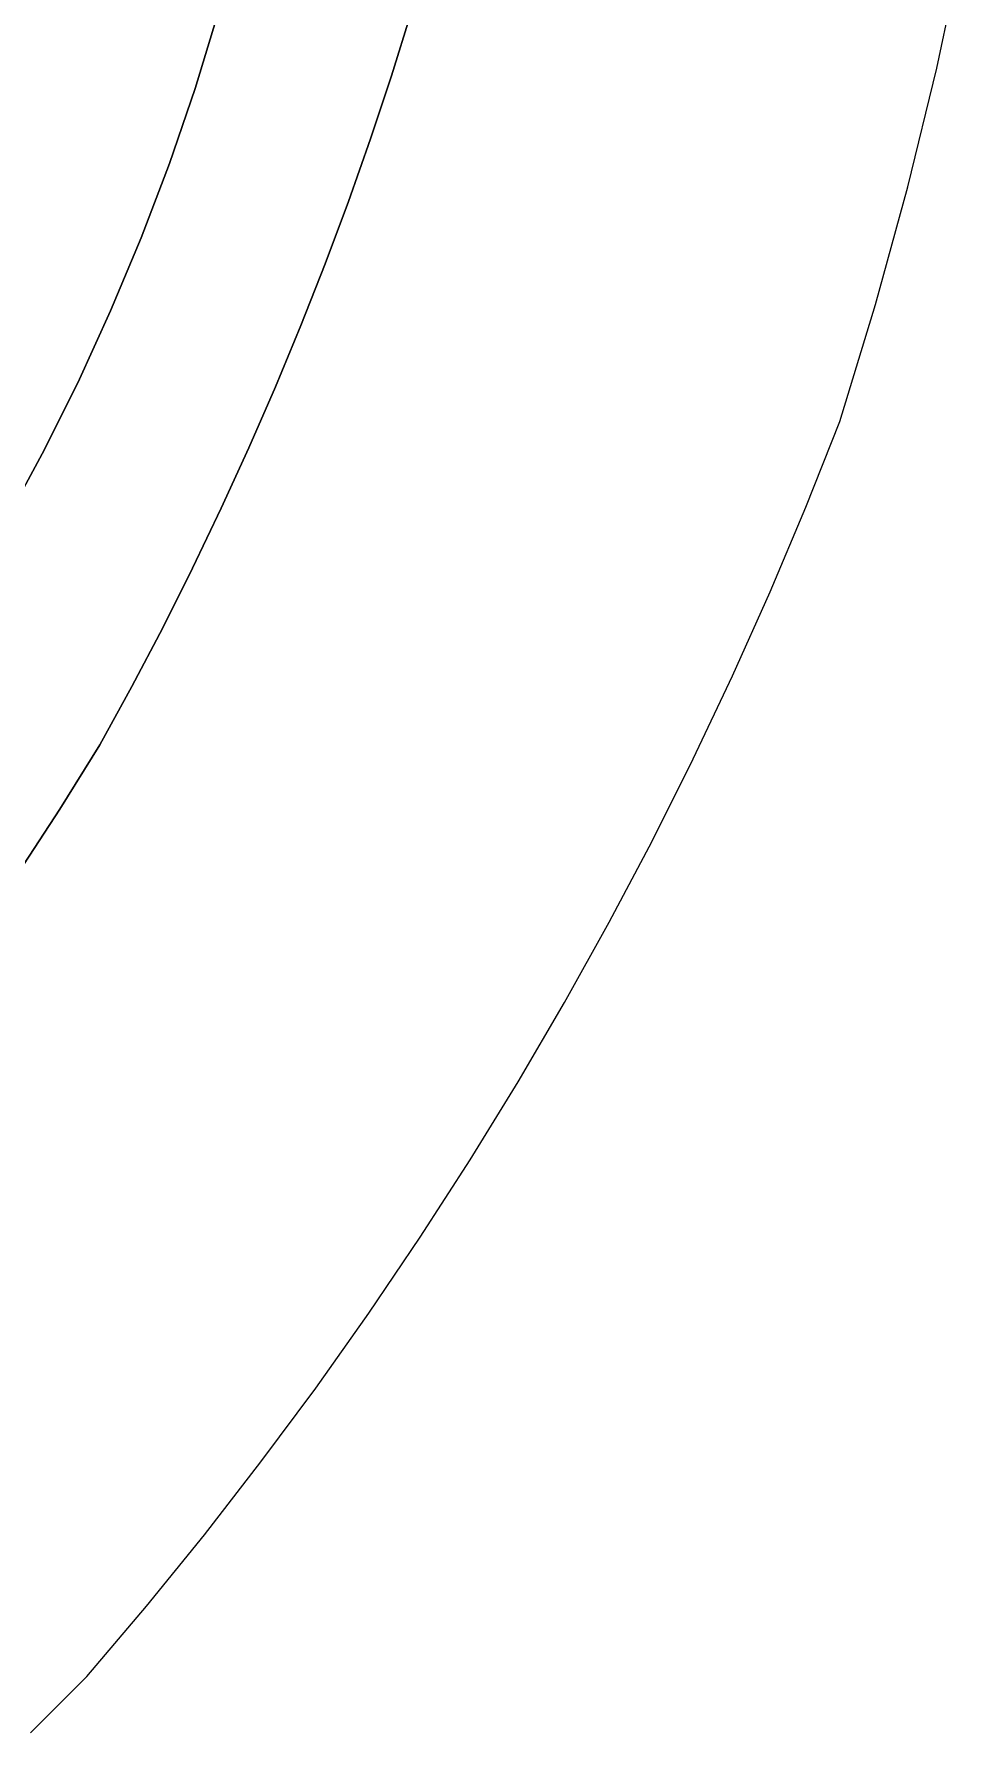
# Model space of a CAD drawing. Header units: inches. Extents: x 37.5 to 70.3, y 17.4 to 61.6.
# Drawn here: x 65.521 to 67.108, y 19.465 to 22.368 of the extents above; entities that cross this region are included whole.
import ezdxf

# ---------------------------------------------------------------- set-up
doc = ezdxf.new("R2010")
doc.units = ezdxf.units.IN
doc.layers.add('SURFACES_FOR_SKETCHUP', color=7, linetype='Continuous')

msp = doc.modelspace()

# ---------------------------------------------------------------- linework, layer by layer
at = {"layer": 'SURFACES_FOR_SKETCHUP'}
for points, invisible_edges in [([(66.1978, 22.5137), (67.0643, 22.3095), (66.2277, 22.6233)], 3), ([(67.1076, 22.5132), (66.2277, 22.6233), (67.0643, 22.3095)], 3), ([(66.1659, 22.4047), (67.0643, 22.3095), (66.1978, 22.5137)], 3), ([(65.3442, 22.3448), (65.8361, 22.4043), (65.3173, 22.4738)], 3), ([(65.8361, 22.4043), (65.3442, 22.3448), (65.7965, 22.2746)], 3), ([(65.8361, 22.4043), (65.7965, 22.2746), (66.1321, 22.2963)], 10), ([(66.1321, 22.2963), (66.1659, 22.4047), (65.8361, 22.4043)], 10), ([(66.1321, 22.2963), (67.0151, 22.107), (66.1659, 22.4047)], 3), ([(67.0643, 22.3095), (66.1659, 22.4047), (67.0151, 22.107)], 3), ([(65.3416, 21.7771), (65.6521, 21.8948), (65.3442, 22.3448)], 3), ([(65.7526, 22.1464), (65.3442, 22.3448), (65.7044, 22.0198)], 3), ([(65.7044, 22.0198), (65.3442, 22.3448), (65.6521, 21.8948)], 3), ([(65.7965, 22.2746), (65.3442, 22.3448), (65.7526, 22.1464)], 3), ([(65.7965, 22.2746), (65.7526, 22.1464), (66.0586, 22.0815)], 10), ([(66.0963, 22.1885), (66.1321, 22.2963), (65.7965, 22.2746)], 10), ([(66.0586, 22.0815), (66.0963, 22.1885), (65.7965, 22.2746)], 10), ([(66.0963, 22.1885), (66.9599, 21.9057), (66.1321, 22.2963)], 3), ([(67.0151, 22.107), (66.1321, 22.2963), (66.9599, 21.9057)], 3), ([(66.0586, 22.0815), (66.9599, 21.9057), (66.0963, 22.1885)], 3), ([(65.7526, 22.1464), (65.7044, 22.0198), (66.0189, 21.9752)], 10), ([(66.0189, 21.9752), (66.0586, 22.0815), (65.7526, 22.1464)], 10), ([(66.0189, 21.9752), (66.8988, 21.7058), (66.0586, 22.0815)], 3), ([(66.9599, 21.9057), (66.0586, 22.0815), (66.8988, 21.7058)], 3), ([(65.7044, 22.0198), (65.6521, 21.8948), (65.9773, 21.8695)], 10), ([(65.9773, 21.8695), (66.0189, 21.9752), (65.7044, 22.0198)], 10), ([(66.0189, 21.9752), (65.9773, 21.8695), (66.8408, 21.5595)], 10), ([(66.8408, 21.5595), (66.8988, 21.7058), (66.0189, 21.9752)], 10), ([(65.6521, 21.8948), (65.3416, 21.7771), (65.5957, 21.7716)], 3), ([(65.5957, 21.7716), (65.8885, 21.6606), (65.6521, 21.8948)], 3), ([(65.9338, 21.7647), (65.6521, 21.8948), (65.8885, 21.6606)], 3), ([(65.9773, 21.8695), (65.6521, 21.8948), (65.9338, 21.7647)], 3), ([(65.9773, 21.8695), (65.9338, 21.7647), (66.7797, 21.4145)], 10), ([(66.7797, 21.4145), (66.8408, 21.5595), (65.9773, 21.8695)], 10), ([(65.3046, 21.6651), (65.5351, 21.6503), (65.3416, 21.7771)], 3), ([(65.5957, 21.7716), (65.3416, 21.7771), (65.5351, 21.6503)], 3), ([(65.5351, 21.6503), (65.8412, 21.5574), (65.5957, 21.7716)], 3), ([(65.8885, 21.6606), (65.5957, 21.7716), (65.8412, 21.5574)], 3), ([(65.9338, 21.7647), (65.8885, 21.6606), (66.7797, 21.4145)], 10), ([(65.5351, 21.6503), (65.3046, 21.6651), (65.4706, 21.5309)], 3), ([(65.8885, 21.6606), (65.8412, 21.5574), (66.7154, 21.2711)], 10), ([(66.7154, 21.2711), (66.7797, 21.4145), (65.8885, 21.6606)], 10), ([(65.4706, 21.5309), (65.7921, 21.455), (65.5351, 21.6503)], 3), ([(65.8412, 21.5574), (65.5351, 21.6503), (65.7921, 21.455)], 3), ([(65.8412, 21.5574), (65.7921, 21.455), (66.6481, 21.1291)], 10), ([(66.6481, 21.1291), (66.7154, 21.2711), (65.8412, 21.5574)], 10), ([(65.461, 21.4929), (65.7411, 21.3534), (65.4706, 21.5309)], 3), ([(65.7921, 21.455), (65.4706, 21.5309), (65.7411, 21.3534)], 3), ([(65.4468, 21.457), (65.7411, 21.3534), (65.461, 21.4929)], 3), ([(65.4282, 21.4234), (65.6882, 21.2528), (65.4468, 21.457)], 3), ([(65.7411, 21.3534), (65.4468, 21.457), (65.6882, 21.2528)], 3), ([(65.7921, 21.455), (65.7411, 21.3534), (66.5778, 20.9887)], 10), ([(66.5778, 20.9887), (66.6481, 21.1291), (65.7921, 21.455)], 10), ([(65.4055, 21.3926), (65.6882, 21.2528), (65.4282, 21.4234)], 3), ([(65.4055, 21.3926), (65.379, 21.365), (65.6335, 21.153)], 10), ([(65.6882, 21.2528), (65.4055, 21.3926), (65.6335, 21.153)], 3), ([(65.3491, 21.3409), (65.3161, 21.3207), (65.565, 21.0433)], 10), ([(65.379, 21.365), (65.3491, 21.3409), (65.6335, 21.153)], 10), ([(65.565, 21.0433), (65.6335, 21.153), (65.3491, 21.3409)], 10), ([(65.7411, 21.3534), (65.6882, 21.2528), (66.5044, 20.85)], 10), ([(66.5044, 20.85), (66.5778, 20.9887), (65.7411, 21.3534)], 10), ([(65.3161, 21.3207), (65.2803, 21.3048), (65.565, 21.0433)], 10), ([(65.4946, 20.9349), (65.565, 21.0433), (65.2803, 21.3048)], 10), ([(65.6882, 21.2528), (65.6335, 21.153), (66.4281, 20.7129)], 10), ([(66.4281, 20.7129), (66.5044, 20.85), (65.6882, 21.2528)], 10), ([(65.6335, 21.153), (65.565, 21.0433), (66.3488, 20.5774)], 10), ([(66.3488, 20.5774), (66.4281, 20.7129), (65.6335, 21.153)], 10), ([(65.565, 21.0433), (65.4946, 20.9349), (66.2666, 20.4438)], 10), ([(66.3488, 20.5774), (65.565, 21.0433), (66.2666, 20.4438)], 3), ([(65.4946, 20.9349), (65.4222, 20.828), (66.1815, 20.3119)], 10), ([(66.2666, 20.4438), (65.4946, 20.9349), (66.1815, 20.3119)], 3), ([(65.4222, 20.828), (65.348, 20.7227), (66.1815, 20.3119)], 10), ([(65.348, 20.7227), (65.2718, 20.6188), (66.0935, 20.1819)], 10), ([(66.1815, 20.3119), (65.348, 20.7227), (66.0935, 20.1819)], 3), ([(65.1938, 20.5165), (66.0027, 20.0538), (65.2718, 20.6188)], 3), ([(66.0935, 20.1819), (65.2718, 20.6188), (66.0027, 20.0538)], 3), ([(65.1139, 20.4158), (65.9091, 19.9277), (65.1938, 20.5165)], 3), ([(66.0027, 20.0538), (65.1938, 20.5165), (65.9091, 19.9277)], 3), ([(65.0323, 20.3167), (65.8127, 19.8035), (65.1139, 20.4158)], 3), ([(65.9091, 19.9277), (65.1139, 20.4158), (65.8127, 19.8035)], 3), ([(65.0323, 20.3167), (64.9488, 20.2191), (65.7135, 19.6814)], 10), ([(65.8127, 19.8035), (65.0323, 20.3167), (65.7135, 19.6814)], 3), ([(64.9488, 20.2191), (64.8636, 20.1232), (65.6116, 19.5614)], 10), ([(65.6116, 19.5614), (65.7135, 19.6814), (64.9488, 20.2191)], 10), ([(65.5149, 19.4646), (65.6116, 19.5614), (64.8636, 20.1232)], 10)]:
    msp.add_3dface(points, dxfattribs=dict(at, invisible_edges=invisible_edges))

doc.saveas('drawing.dxf')
